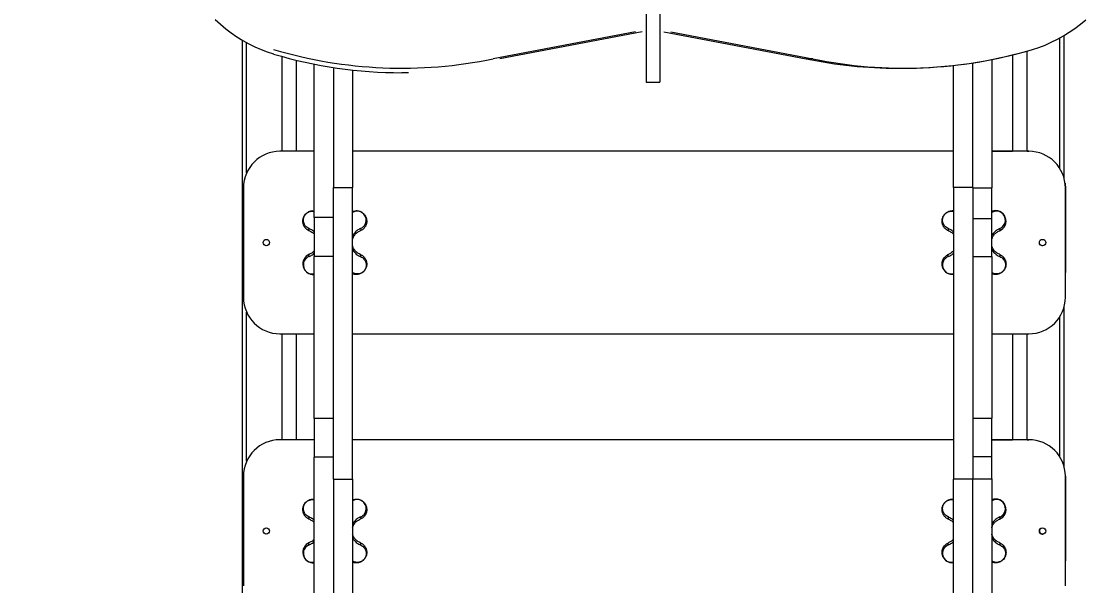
# Model space of a CAD drawing. Header units: millimetres. Extents: x -6400 to 6099, y -5761 to 5444.
# Drawn here: x 1368 to 2533, y 1918 to 2536 of the extents above; entities that cross this region are included whole.
import ezdxf

# ---------------------------------------------------------------- set-up
doc = ezdxf.new("R2010")
doc.units = ezdxf.units.MM
doc.layers.add('DIKOM_РАЗМЕР_ОБЪЕКТА', color=7, linetype='Continuous')
doc.styles.add('style1', font='arial.ttf', dxfattribs={"width": 0.8})
doc.dimstyles.new('1-50', dxfattribs={"dimtxt": 300, "dimasz": 200, "dimexe": 100, "dimexo": 0, "dimgap": 100, "dimtad": 1, "dimdec": 0, "dimtxsty": 'style1', "dimcen": 200, "dimclrd": 7, "dimclre": 7, "dimclrt": 7, "dimadec": 1, "dimazin": 2, "dimtfac": 1, "dimtdec": 0, "dimtmove": 0, "dimatfit": 2, "dimfxl": 0, "dimlwd": 25, "dimlwe": 18, "dimarcsym": 0})

# ---------------------------------------------------------------- blocks, each defined once
blk = doc.blocks.new('*D13')
at = {"layer": 'Defpoints', "color": 0, "transparency": 16777216}
for p in [(2050.4, 3929.7), (-4798.2, -2690.3), (-918.6, -2690.3)]:
    blk.add_point(p, dxfattribs=at)
at = {"layer": 'DIKOM_РАЗМЕР_ОБЪЕКТА', "color": 7, "lineweight": 18, "transparency": 16777216}
for p, q in [((2050.4, 3929.7), (-4898.2, 3929.7)), ((-918.6, -2690.3), (-4898.2, -2690.3))]:
    blk.add_line(p, q, dxfattribs=at)
at = {"layer": 'DIKOM_РАЗМЕР_ОБЪЕКТА', "color": 7, "lineweight": 25, "transparency": 16777216}
blk.add_line((-4798.2, 3729.7), (-4798.2, -2490.3), dxfattribs=at)
at = {"layer": 'DIKOM_РАЗМЕР_ОБЪЕКТА', "color": 7, "transparency": 16777216}
for points in [[(-4831.6, 3729.7), (-4764.9, 3729.7), (-4798.2, 3929.7)], [(-4831.6, -2490.3), (-4764.9, -2490.3), (-4798.2, -2690.3)]]:
    blk.add_solid(points, dxfattribs=at)
at = {"layer": 'DIKOM_РАЗМЕР_ОБЪЕКТА', "color": 7, "transparency": 16777216, "insert": (-5051.4, 1197.8), "char_height": 300, "attachment_point": 5, "rotation": 90, "style": 'style1'}
blk.add_mtext('6600', dxfattribs=at)

msp = doc.modelspace()

# ---------------------------------------------------------------- linework, layer by layer
at = {"color": 7, "linetype": 'Continuous', "lineweight": 15}
for p, q in [((2051.8, 2550.6), (2051.8, 2469.4)), ((2066.8, 2550.6), (2066.8, 2469.4)), ((2040, 2524.5), (1884.2, 2495.2)), ((2047.5, 2524.5), (1891.7, 2495.2)), ((2071.1, 2524.5), (2226.8, 2495.2)), ((2078.6, 2524.5), (2234.3, 2495.2)), ((2504.3, 2517.7), (2504.3, 2375.5)), ((2509.3, 2364.5), (2509.3, 2520.5)), ((1609.3, 2515.6), (1609.3, 1118.8)), ((1614.3, 2370), (1614.3, 2512.7)), ((1652.8, 2497.8), (1652.8, 2393.7)), ((2234.3, 2495.2), (2226.8, 2495.2)), ((2430.3, 2494.3), (2430.3, 2353.7)), ((2452.8, 2499.3), (2452.8, 2393.7)), ((2468.8, 2393.7), (2468.8, 2503.6)), ((1668.8, 2393.7), (1668.8, 2493.6)), ((1688.3, 2321.1), (1688.3, 2489.3)), ((1709.3, 2485.6), (1709.3, 2354.1)), ((1730.3, 2482.8), (1730.3, 2354.1)), ((2327, 2484.8), (2334.5, 2484.8)), ((2388.3, 2354), (2388.3, 2487.8)), ((2409.3, 2354), (2409.3, 2490.6)), ((1784.1, 2479.9), (1791.6, 2479.9)), ((1784.1, 2479.9), (1791.6, 2479.9)), ((2051.8, 2469.4), (2066.8, 2469.4)), ((1688.3, 2393.7), (1650.8, 2393.7)), ((2388.3, 2393.7), (1730.3, 2393.7)), ((2430.3, 2393.7), (2452.8, 2393.7)), ((2470.8, 2393.7), (2430.3, 2393.7)), ((2452.8, 2393.7), (2452.8, 2393.7)), ((2468.8, 2393.7), (2468.8, 2393.7)), ((2468.8, 2393.7), (2470.8, 2393.7)), ((2468.8, 2393.7), (2468.8, 2393.7)), ((1610.8, 2353.7), (1610.8, 2233.7)), ((1709.3, 2354.1), (1730.3, 2354.1)), ((1709.3, 2034.3), (1709.3, 2354.1)), ((1730.3, 2034.3), (1730.3, 2354.1)), ((2409.3, 2354), (2388.3, 2354)), ((2388.3, 2354), (2388.3, 2034.3)), ((2409.3, 2354), (2409.3, 2034.3)), ((2409.3, 2353.7), (2430.3, 2353.7)), ((2430.3, 2320.1), (2430.3, 2353.7)), ((2510.8, 2353.7), (2510.8, 2260.9)), ((2510.8, 2233.7), (2510.8, 2353.7)), ((1687.3, 2328.7), (1688.3, 2328.5)), ((1709.3, 2321.1), (1688.3, 2321.1)), ((1688.3, 2321.1), (1688.3, 2278.5)), ((2409.3, 2320.1), (2430.3, 2320.1)), ((2430.3, 2278.3), (2430.3, 2320.1)), ((1709.3, 2278.5), (1688.3, 2278.5)), ((1688.3, 2101.1), (1688.3, 2278.5)), ((2409.3, 2278.3), (2430.3, 2278.3)), ((2430.3, 2278.3), (2430.3, 2101.2)), ((2388.3, 2258.8), (2387.3, 2258.7)), ((1614.3, 2054), (1614.3, 2217.3)), ((2509.3, 2048.5), (2509.3, 2222.8)), ((2504.3, 2211.8), (2504.3, 2059.5)), ((1650.8, 2193.7), (1688.3, 2193.7)), ((1652.8, 2193.7), (1652.8, 2077.7)), ((1668.8, 2077.7), (1668.8, 2193.7)), ((1730.3, 2193.7), (2388.3, 2193.7)), ((2430.3, 2193.7), (2470.8, 2193.7)), ((2452.8, 2193.7), (2452.8, 2077.7)), ((2468.8, 2077.7), (2468.8, 2193.7)), ((1709.3, 2101.1), (1688.3, 2101.1)), ((1688.3, 2101.1), (1688.3, 2058.7)), ((2409.3, 2101.2), (2430.3, 2101.2)), ((2430.3, 2059.4), (2430.3, 2101.2)), ((1688.3, 2077.7), (1650.8, 2077.7)), ((2388.3, 2077.7), (1730.3, 2077.7)), ((2430.3, 2077.7), (2452.8, 2077.7)), ((2470.8, 2077.7), (2430.3, 2077.7)), ((2452.8, 2077.7), (2452.8, 2077.7)), ((2468.8, 2077.7), (2468.8, 2077.7)), ((2468.8, 2077.7), (2470.8, 2077.7)), ((2468.8, 2077.7), (2468.8, 2077.7)), ((1709.3, 2058.7), (1688.3, 2058.7)), ((1688.3, 1898.9), (1688.3, 2058.7)), ((2409.3, 2059.4), (2430.3, 2059.4)), ((2430.3, 2034.7), (2430.3, 2059.4)), ((1610.8, 2037.7), (1610.8, 1917.7)), ((1709.3, 2034.3), (1730.3, 2034.3)), ((1709.3, 2034.3), (1709.3, 1898.5)), ((1730.3, 2034.3), (1730.3, 1898.5)), ((2409.3, 2034.3), (2388.3, 2034.3)), ((2388.3, 1898.5), (2388.3, 2034.3)), ((2409.3, 2034.7), (2430.3, 2034.7)), ((2409.3, 1898.5), (2409.3, 2034.3)), ((2430.3, 2034.7), (2430.3, 1898.9)), ((2510.8, 2037.7), (2510.8, 1944.9)), ((2510.8, 1917.7), (2510.8, 2037.7)), ((1687.3, 2012.7), (1688.3, 2012.5)), ((2388.3, 1942.8), (2387.3, 1942.7))]:
    msp.add_line(p, q, dxfattribs=at)
at = {"color": 7, "linetype": 'Continuous', "lineweight": 15, "flags": 128}
for points in [[(1579.8, 2538.1), (1585.5, 2532.9), (1591.4, 2528), (1597.4, 2523.4), (1603.6, 2519.1), (1610, 2515.1), (1616.5, 2511.5), (1623.2, 2508.2), (1630, 2505.2), (1636.8, 2502.6), (1643.8, 2500.4)], [(2474.8, 2505.3), (2481.7, 2507.6), (2488.6, 2510.2), (2495.4, 2513.2), (2502, 2516.5), (2508.6, 2520.1), (2514.9, 2524.1), (2521.1, 2528.3), (2527.2, 2532.9), (2533.1, 2537.8)], [(2510.5, 2358.9), (2510.6, 2357.6), (2510.8, 2353.7)], [(1683.1, 2306.5), (1682.8, 2306.6), (1682.7, 2306.8), (1682.5, 2307.1), (1682.4, 2307.4), (1682.4, 2307.8), (1682.4, 2308.2), (1682.5, 2308.6), (1682.7, 2309)], [(1738.9, 2309), (1739.1, 2308.6), (1739.2, 2308.2), (1739.2, 2307.8), (1739.2, 2307.4), (1739.1, 2307.1), (1738.9, 2306.8), (1738.7, 2306.6), (1738.5, 2306.5)], [(2382.7, 2309), (2382.5, 2308.6), (2382.4, 2308.2), (2382.4, 2307.8), (2382.4, 2307.4), (2382.5, 2307.1), (2382.7, 2306.8), (2382.8, 2306.6), (2383.1, 2306.5)], [(2438.9, 2309), (2439.1, 2308.6), (2439.2, 2308.2), (2439.2, 2307.8), (2439.2, 2307.4), (2439.1, 2307.1), (2438.9, 2306.8), (2438.7, 2306.6), (2438.5, 2306.5)], [(2486.2, 2290.2), (2485.8, 2290.2), (2485.2, 2290.2)], [(1682.7, 2278.4), (1682.5, 2278.8), (1682.4, 2279.2), (1682.4, 2279.6), (1682.4, 2279.9), (1682.5, 2280.3), (1682.7, 2280.5), (1682.8, 2280.7), (1683.1, 2280.9)], [(1738.9, 2278.4), (1739.1, 2278.8), (1739.2, 2279.2), (1739.2, 2279.6), (1739.2, 2279.9), (1739.1, 2280.3), (1738.9, 2280.5), (1738.7, 2280.7), (1738.5, 2280.9)], [(2382.7, 2278.4), (2382.5, 2278.8), (2382.4, 2279.2), (2382.4, 2279.6), (2382.4, 2279.9), (2382.5, 2280.3), (2382.7, 2280.5), (2382.8, 2280.7), (2383.1, 2280.9)], [(2438.5, 2280.9), (2438.7, 2280.7), (2438.9, 2280.5), (2439.1, 2280.3), (2439.2, 2279.9), (2439.2, 2279.6), (2439.2, 2279.2), (2439.1, 2278.8), (2438.9, 2278.4)], [(1683.1, 1990.5), (1682.8, 1990.6), (1682.7, 1990.8), (1682.5, 1991.1), (1682.4, 1991.4), (1682.4, 1991.8), (1682.4, 1992.2), (1682.5, 1992.6), (1682.7, 1993)], [(1738.9, 1993), (1739.1, 1992.6), (1739.2, 1992.2), (1739.2, 1991.8), (1739.2, 1991.4), (1739.1, 1991.1), (1738.9, 1990.8), (1738.7, 1990.6), (1738.5, 1990.5)], [(2382.7, 1993), (2382.5, 1992.6), (2382.4, 1992.2), (2382.4, 1991.8), (2382.4, 1991.4), (2382.5, 1991.1), (2382.7, 1990.8), (2382.8, 1990.6), (2383.1, 1990.5)], [(2438.9, 1993), (2439.1, 1992.6), (2439.2, 1992.2), (2439.2, 1991.8), (2439.2, 1991.4), (2439.1, 1991.1), (2438.9, 1990.8), (2438.7, 1990.6), (2438.5, 1990.5)], [(1682.7, 1962.4), (1682.5, 1962.8), (1682.4, 1963.2), (1682.4, 1963.6), (1682.4, 1963.9), (1682.5, 1964.3), (1682.7, 1964.5), (1682.8, 1964.7), (1683.1, 1964.9)], [(1738.9, 1962.4), (1739.1, 1962.8), (1739.2, 1963.2), (1739.2, 1963.6), (1739.2, 1963.9), (1739.1, 1964.3), (1738.9, 1964.5), (1738.7, 1964.7), (1738.5, 1964.9)], [(2382.7, 1962.4), (2382.5, 1962.8), (2382.4, 1963.2), (2382.4, 1963.6), (2382.4, 1963.9), (2382.5, 1964.3), (2382.7, 1964.5), (2382.8, 1964.7), (2383.1, 1964.9)], [(2438.5, 1964.9), (2438.7, 1964.7), (2438.9, 1964.5), (2439.1, 1964.3), (2439.2, 1963.9), (2439.2, 1963.6), (2439.2, 1963.2), (2439.1, 1962.8), (2438.9, 1962.4)]]:
    msp.add_lwpolyline(points, dxfattribs=at)
at = {"color": 7, "linetype": 'Continuous', "lineweight": 15}
for centre in [(1635.8, 2293.7), (2485.8, 2293.7), (1635.8, 1977.7), (2485.8, 1977.7)]:
    msp.add_circle(centre, 3.5, dxfattribs=at)
for centre, radius, start, end in [((1784.1, 2975.1), 490.3, 253.3773, 281.7891), ((1784.4, 2971.8), 492, 253.3994, 269.9711), ((1784.4, 2971.8), 492, 253.3995, 269.9711), ((2327.1, 2974.7), 489.9, 258.1974, 269.9889), ((2334.5, 2975.1), 490.3, 258.2109, 286.6227), ((2334.1, 2977.2), 492.4, 270.0367, 286.5927), ((1650.8, 2353.7), 40, 90, 180), ((2470.8, 2353.7), 40, 0, 90), ((1735.3, 2318.2), 9.89, 291.3883, 120.6172), ((2434.3, 2317.2), 11.5, 291.4745, 110.399), ((2435.3, 2318.2), 9.89, 291.387, 120.6172), ((1687.3, 2270.2), 11.5, 111.4531, 275.0556), ((1686.2, 2269.2), 9.88, 111.3221, 281.9982), ((2386.2, 2269.2), 9.88, 111.322, 281.9983), ((1650.8, 2233.7), 40, 180, 270), ((2470.8, 2233.7), 40, 270, 0), ((1650.8, 2037.7), 40, 90, 180), ((2470.8, 2037.7), 40, 0, 90), ((1735.3, 2002.2), 9.89, 291.3879, 120.6178), ((2434.3, 2001.2), 11.5, 291.4745, 110.399), ((2435.3, 2002.2), 9.89, 291.387, 120.6172), ((2485.8, 1977.7), 3.5, 125.7322, 281.6019), ((1687.3, 1954.2), 11.5, 111.4528, 275.0559), ((1686.2, 1953.2), 9.88, 111.3221, 281.9982), ((2386.2, 1953.2), 9.88, 111.3219, 281.9984)]:
    msp.add_arc(centre, radius, start, end, dxfattribs=at)
for points, knots in [([(1683.1, 2306.5), (1682.7, 2306.6), (1681.9, 2307), (1680.8, 2307.6), (1679.9, 2308.3), (1679.2, 2309), (1678.6, 2309.6), (1678, 2310.4), (1677.5, 2311.1), (1677.1, 2311.9), (1676.7, 2312.7), (1676.4, 2313.6), (1676.1, 2314.6), (1675.9, 2315.6), (1675.8, 2316.8), (1675.8, 2318), (1676, 2319.3), (1676.3, 2320.6), (1676.7, 2321.8), (1677.3, 2322.9), (1678.1, 2324.2), (1679.2, 2325.4), (1680.5, 2326.5), (1681.5, 2327.1), (1682.5, 2327.6), (1683.8, 2328.2), (1685.4, 2328.6), (1686.7, 2328.7), (1687.3, 2328.7)], [0, 0, 0, 0, 0.039053, 0.080671, 0.124892, 0.152367, 0.182317, 0.21475, 0.249668, 0.27592, 0.31222, 0.348769, 0.374423, 0.417526, 0.458454, 0.498576, 0.541747, 0.583538, 0.624038, 0.656595, 0.686723, 0.749348, 0.779959, 0.812236, 0.842269, 0.875051, 0.937761, 1, 1, 1, 1]), ([(1682.7, 2309), (1681.9, 2309.3), (1680.4, 2310), (1678.8, 2311.6), (1677.5, 2313.5), (1676.7, 2315.5), (1676.3, 2317.7), (1676.4, 2319.7), (1676.9, 2321.4), (1677.3, 2322.5), (1677.8, 2323.3), (1678.4, 2324.2), (1679.3, 2325.3), (1680.5, 2326.3), (1681.9, 2327.1), (1683.2, 2327.6), (1684.8, 2328.1), (1686.6, 2328.2), (1687.8, 2327.9), (1688.3, 2327.8)], [0, 0, 0, 0, 0.085407, 0.170993, 0.256218, 0.341682, 0.426499, 0.512137, 0.558008, 0.597804, 0.621499, 0.643438, 0.683802, 0.726724, 0.769686, 0.812551, 0.855532, 0.940818, 1, 1, 1, 1]), ([(1730.3, 2328), (1730.4, 2328), (1730.5, 2328.1), (1730.7, 2328.1), (1730.9, 2328.2), (1732, 2328.5), (1733.2, 2328.6), (1734.3, 2328.7)], [0, 0, 0, 0, 0.05412, 0.136936, 0.162564, 0.177679, 1, 1, 1, 1]), ([(1734.3, 2328.7), (1734.7, 2328.7), (1735.6, 2328.6), (1736.9, 2328.4), (1738.1, 2328.1), (1739.1, 2327.6), (1740.5, 2326.9), (1741.8, 2326), (1742.9, 2324.8), (1743.7, 2323.9), (1744.3, 2322.9), (1744.9, 2321.8), (1745.3, 2320.6), (1745.6, 2319.3), (1745.8, 2318.1), (1745.8, 2317.1), (1745.8, 2316.2), (1745.7, 2315.3), (1745.5, 2314.5), (1745.2, 2313.6), (1744.9, 2312.7), (1744.5, 2311.9), (1744, 2311), (1743.4, 2310.1), (1742.6, 2309.2), (1741.6, 2308.2), (1740.3, 2307.3), (1739.1, 2306.7), (1738.5, 2306.5)], [0, 0, 0, 0, 0.043165, 0.084955, 0.125496, 0.158051, 0.187894, 0.250623, 0.281736, 0.313558, 0.343768, 0.37643, 0.41686, 0.458556, 0.501589, 0.531079, 0.563766, 0.592891, 0.626374, 0.652483, 0.688432, 0.724585, 0.750276, 0.796294, 0.837893, 0.875077, 0.940448, 1, 1, 1, 1]), ([(2383.1, 2306.5), (2382.7, 2306.7), (2381.8, 2307.1), (2380.6, 2307.8), (2379.5, 2308.7), (2378.6, 2309.6), (2377.8, 2310.7), (2377.1, 2311.8), (2376.6, 2313), (2376.1, 2314.3), (2375.9, 2315.5), (2375.8, 2316.9), (2375.8, 2318.2), (2376, 2319.7), (2376.4, 2321.1), (2377.1, 2322.5), (2378, 2324), (2379.1, 2325.4), (2380.3, 2326.3), (2381.2, 2327), (2382.2, 2327.5), (2383.4, 2328), (2384.8, 2328.4), (2386, 2328.6), (2387.1, 2328.7), (2387.8, 2328.7), (2388.2, 2328.6), (2388.3, 2328.6)], [0, 0, 0, 0, 0.042957, 0.08886, 0.131428, 0.177905, 0.218328, 0.266491, 0.311085, 0.355325, 0.403545, 0.44341, 0.491165, 0.532596, 0.580125, 0.621682, 0.666371, 0.711118, 0.755825, 0.777601, 0.800568, 0.842206, 0.88984, 0.925065, 0.959952, 0.99368, 1, 1, 1, 1]), ([(2382.7, 2309), (2381.9, 2309.3), (2380.4, 2310.1), (2378.8, 2311.6), (2377.5, 2313.5), (2376.7, 2315.5), (2376.3, 2317.7), (2376.4, 2319.7), (2376.9, 2321.4), (2377.3, 2322.5), (2377.8, 2323.3), (2378.4, 2324.2), (2379.3, 2325.3), (2380.5, 2326.3), (2381.9, 2327.1), (2383.2, 2327.6), (2384.8, 2328.1), (2386.6, 2328.2), (2387.8, 2328), (2388.3, 2327.8)], [0, 0, 0, 0, 0.085407, 0.170994, 0.256217, 0.341682, 0.426499, 0.512139, 0.558008, 0.597805, 0.621498, 0.643435, 0.683802, 0.726726, 0.769685, 0.812549, 0.85553, 0.940816, 1, 1, 1, 1]), ([(1688.3, 2305.2), (1688.3, 2305.3), (1687.7, 2305.9), (1686.4, 2306.9), (1684.6, 2308.1), (1683.3, 2308.7), (1682.7, 2309)], [0, 0, 0, 0, 0.022428, 0.348054, 0.668628, 1, 1, 1, 1]), ([(1738.9, 2309), (1737.7, 2308.4), (1735.8, 2307.5), (1733.4, 2305.5), (1731.8, 2303.6), (1730.8, 2302.1), (1730.4, 2301.2), (1730.3, 2301)], [0, 0, 0, 0, 0.383644, 0.579786, 0.770154, 0.963555, 1, 1, 1, 1]), ([(2388.3, 2305.2), (2388.3, 2305.3), (2387.7, 2305.9), (2386.4, 2306.9), (2384.6, 2308.1), (2383.3, 2308.7), (2382.7, 2309)], [0, 0, 0, 0, 0.022437, 0.348063, 0.668637, 1, 1, 1, 1]), ([(2438.9, 2309), (2437.7, 2308.4), (2435.8, 2307.5), (2433.4, 2305.5), (2431.8, 2303.6), (2430.8, 2302.1), (2430.4, 2301.2), (2430.3, 2301)], [0, 0, 0, 0, 0.383641, 0.579791, 0.770162, 0.963565, 1, 1, 1, 1]), ([(1683.1, 2306.5), (1684.2, 2306), (1685.6, 2305.3), (1687.3, 2303.9), (1687.9, 2303.3), (1688.3, 2302.9), (1688.3, 2302.8)], [0, 0, 0, 0, 0.604351, 0.790908, 0.970481, 1, 1, 1, 1]), ([(1730.3, 2297.3), (1730.4, 2297.7), (1730.6, 2298.5), (1731.1, 2299.7), (1731.8, 2300.9), (1733.1, 2302.8), (1735.4, 2305), (1737.4, 2306), (1738.5, 2306.5)], [0, 0, 0, 0, 0.069063, 0.169425, 0.273164, 0.380868, 0.672498, 1, 1, 1, 1]), ([(2383.1, 2306.5), (2384.2, 2306), (2385.6, 2305.3), (2387.3, 2303.9), (2387.9, 2303.3), (2388.3, 2302.9), (2388.3, 2302.8)], [0, 0, 0, 0, 0.60436, 0.790909, 0.970483, 1, 1, 1, 1]), ([(2430.3, 2297.3), (2430.4, 2297.7), (2430.6, 2298.5), (2431.1, 2299.7), (2431.8, 2300.9), (2433.1, 2302.8), (2435.4, 2305), (2437.4, 2306), (2438.5, 2306.5)], [0, 0, 0, 0, 0.069061, 0.169424, 0.273163, 0.380867, 0.672499, 1, 1, 1, 1]), ([(1688.3, 2284.6), (1687.6, 2283.9), (1686, 2282.2), (1684.2, 2281.4), (1683.1, 2280.9)], [0, 0, 0, 0, 0.404027, 1, 1, 1, 1]), ([(1738.5, 2280.9), (1737.4, 2281.4), (1736, 2282.1), (1734.3, 2283.5), (1733.4, 2284.3), (1732.4, 2285.5), (1731.4, 2287.1), (1730.6, 2288.7), (1730.4, 2289.8), (1730.3, 2290.2)], [0, 0, 0, 0, 0.326286, 0.427012, 0.523959, 0.617388, 0.775901, 0.926246, 1, 1, 1, 1]), ([(1730.3, 2286.3), (1730.3, 2286.2), (1730.7, 2285.3), (1731.8, 2283.8), (1733.4, 2281.9), (1735.1, 2280.4), (1737, 2279.2), (1738.3, 2278.7), (1738.9, 2278.4)], [0, 0, 0, 0, 0.029356, 0.223184, 0.417403, 0.61146, 0.802513, 1, 1, 1, 1]), ([(2388.3, 2284.7), (2387.6, 2283.9), (2386, 2282.2), (2384.2, 2281.4), (2383.1, 2280.9)], [0, 0, 0, 0, 0.404038, 1, 1, 1, 1]), ([(2438.5, 2280.9), (2437.4, 2281.4), (2436, 2282.1), (2434.3, 2283.5), (2433.4, 2284.3), (2432.4, 2285.5), (2431.4, 2287.1), (2430.6, 2288.7), (2430.4, 2289.8), (2430.3, 2290.2)], [0, 0, 0, 0, 0.326279, 0.427006, 0.523957, 0.617383, 0.775902, 0.92624, 1, 1, 1, 1]), ([(2430.3, 2286.3), (2430.3, 2286.2), (2430.7, 2285.3), (2431.8, 2283.8), (2433.4, 2281.9), (2435.1, 2280.5), (2437, 2279.2), (2438.3, 2278.7), (2438.9, 2278.4)], [0, 0, 0, 0, 0.029353, 0.223177, 0.417398, 0.611463, 0.802517, 1, 1, 1, 1]), ([(1682.7, 2278.4), (1683.9, 2279), (1685.8, 2279.9), (1687.7, 2281.4), (1688.3, 2282.1), (1688.3, 2282.1)], [0, 0, 0, 0, 0.644399, 0.973875, 1, 1, 1, 1]), ([(1738.5, 2280.9), (1738.9, 2280.7), (1739.8, 2280.3), (1741, 2279.6), (1742.1, 2278.7), (1743, 2277.8), (1743.8, 2276.7), (1744.5, 2275.6), (1745, 2274.4), (1745.4, 2273.1), (1745.7, 2271.8), (1745.8, 2270.5), (1745.8, 2269.1), (1745.6, 2267.7), (1745.2, 2266.3), (1744.5, 2264.8), (1743.6, 2263.4), (1742.5, 2262), (1741.3, 2261), (1740.4, 2260.4), (1739.4, 2259.9), (1738.2, 2259.3), (1736.8, 2258.9), (1735.6, 2258.7), (1734.5, 2258.7), (1733.5, 2258.7), (1732.4, 2258.8), (1731.3, 2259), (1730.6, 2259.3), (1730.3, 2259.4)], [0, 0, 0, 0, 0.038895, 0.080456, 0.118998, 0.161079, 0.19768, 0.241286, 0.281663, 0.321719, 0.365377, 0.401472, 0.44471, 0.482225, 0.525258, 0.562885, 0.603348, 0.643863, 0.684342, 0.704058, 0.724853, 0.762553, 0.805684, 0.837575, 0.869165, 0.899701, 0.930693, 0.966632, 1, 1, 1, 1]), ([(1738.9, 2278.4), (1739.7, 2278), (1741.2, 2277.3), (1742.8, 2275.7), (1744.1, 2273.9), (1744.9, 2271.9), (1745.3, 2269.7), (1745.2, 2267.7), (1744.7, 2266), (1744.3, 2264.9), (1743.8, 2264), (1743.2, 2263.2), (1742.3, 2262.1), (1741, 2261), (1739.7, 2260.2), (1738.4, 2259.7), (1736.8, 2259.3), (1734.8, 2259.2), (1732.6, 2259.6), (1731.1, 2260.1), (1730.4, 2260.6), (1730.3, 2260.7)], [0, 0, 0, 0, 0.075886, 0.15193, 0.227655, 0.303591, 0.378953, 0.455044, 0.495802, 0.531161, 0.552215, 0.571706, 0.607573, 0.645712, 0.683882, 0.721967, 0.760159, 0.835936, 0.911983, 0.987441, 1, 1, 1, 1]), ([(2387.3, 2258.7), (2386.9, 2258.7), (2386, 2258.7), (2384.7, 2258.9), (2383.5, 2259.3), (2382.5, 2259.7), (2381.1, 2260.4), (2379.8, 2261.4), (2378.7, 2262.5), (2377.9, 2263.5), (2377.3, 2264.5), (2376.7, 2265.6), (2376.3, 2266.8), (2376, 2268.1), (2375.8, 2269.2), (2375.8, 2270.3), (2375.8, 2271.2), (2375.9, 2272.1), (2376.1, 2272.9), (2376.4, 2273.8), (2376.7, 2274.6), (2377.1, 2275.5), (2377.6, 2276.4), (2378.2, 2277.3), (2379, 2278.2), (2380, 2279.1), (2381.3, 2280.1), (2382.5, 2280.6), (2383.1, 2280.9)], [0, 0, 0, 0, 0.04316, 0.084953, 0.125494, 0.158049, 0.187892, 0.250623, 0.281735, 0.313559, 0.34377, 0.37643, 0.416859, 0.458555, 0.50159, 0.531078, 0.563765, 0.592891, 0.626373, 0.652482, 0.688432, 0.724584, 0.750276, 0.796294, 0.837891, 0.875077, 0.940448, 1, 1, 1, 1]), ([(2382.7, 2278.4), (2383.9, 2279), (2385.8, 2279.9), (2387.7, 2281.4), (2388.3, 2282.1), (2388.3, 2282.1)], [0, 0, 0, 0, 0.644391, 0.973875, 1, 1, 1, 1]), ([(2438.9, 2278.4), (2439.7, 2278), (2441.2, 2277.3), (2442.8, 2275.7), (2444.1, 2273.9), (2444.9, 2271.9), (2445.3, 2269.7), (2445.2, 2267.7), (2444.7, 2266), (2444.3, 2264.9), (2443.8, 2264), (2443.2, 2263.2), (2442.3, 2262.1), (2441, 2261), (2439.7, 2260.3), (2438.4, 2259.7), (2436.8, 2259.3), (2434.8, 2259.2), (2432.6, 2259.6), (2431.1, 2260.1), (2430.4, 2260.6), (2430.3, 2260.7)], [0, 0, 0, 0, 0.075885, 0.151931, 0.227656, 0.303591, 0.378953, 0.455046, 0.495804, 0.531163, 0.552218, 0.571708, 0.607574, 0.645714, 0.683882, 0.721969, 0.76016, 0.835938, 0.911985, 0.987442, 1, 1, 1, 1]), ([(2438.5, 2280.9), (2438.9, 2280.7), (2439.7, 2280.4), (2440.8, 2279.7), (2441.7, 2279), (2442.4, 2278.4), (2443, 2277.7), (2443.6, 2277), (2444.1, 2276.3), (2444.5, 2275.5), (2444.9, 2274.6), (2445.2, 2273.8), (2445.5, 2272.8), (2445.7, 2271.8), (2445.8, 2270.6), (2445.8, 2269.3), (2445.6, 2268.1), (2445.3, 2266.8), (2444.9, 2265.6), (2444.3, 2264.5), (2443.5, 2263.2), (2442.4, 2261.9), (2441.1, 2260.9), (2440.1, 2260.3), (2439.1, 2259.7), (2437.8, 2259.2), (2436.2, 2258.8), (2434.9, 2258.7), (2434.3, 2258.7)], [0, 0, 0, 0, 0.039055, 0.080673, 0.124894, 0.152369, 0.182318, 0.214752, 0.24967, 0.275922, 0.312222, 0.34877, 0.374425, 0.417527, 0.458456, 0.498577, 0.541746, 0.58354, 0.624039, 0.656596, 0.686726, 0.749347, 0.779959, 0.812236, 0.842271, 0.875052, 0.937761, 1, 1, 1, 1]), ([(2434.3, 2258.7), (2433.2, 2258.8), (2432, 2258.9), (2430.7, 2259.3), (2430.5, 2259.4), (2430.3, 2259.5)], [0, 0, 0, 0, 0.82445, 0.868296, 1, 1, 1, 1]), ([(1683.1, 1990.5), (1682.7, 1990.6), (1681.9, 1991), (1680.8, 1991.6), (1679.9, 1992.3), (1679.2, 1993), (1678.6, 1993.6), (1678, 1994.4), (1677.5, 1995.1), (1677.1, 1995.9), (1676.7, 1996.7), (1676.4, 1997.6), (1676.1, 1998.6), (1675.9, 1999.6), (1675.8, 2000.8), (1675.8, 2002), (1676, 2003.3), (1676.3, 2004.6), (1676.7, 2005.8), (1677.3, 2006.9), (1678.1, 2008.2), (1679.2, 2009.4), (1680.5, 2010.5), (1681.5, 2011.1), (1682.5, 2011.6), (1683.8, 2012.2), (1685.4, 2012.6), (1686.7, 2012.7), (1687.3, 2012.7)], [0, 0, 0, 0, 0.039053, 0.080671, 0.124892, 0.152367, 0.182317, 0.21475, 0.249668, 0.27592, 0.31222, 0.348769, 0.374423, 0.417526, 0.458455, 0.498577, 0.541745, 0.583539, 0.624038, 0.656596, 0.686724, 0.749349, 0.779959, 0.812236, 0.842268, 0.875051, 0.937761, 1, 1, 1, 1]), ([(1682.7, 1993), (1681.9, 1993.3), (1680.4, 1994), (1678.8, 1995.6), (1677.5, 1997.5), (1676.7, 1999.5), (1676.3, 2001.7), (1676.4, 2003.7), (1676.9, 2005.4), (1677.3, 2006.5), (1677.8, 2007.3), (1678.4, 2008.2), (1679.3, 2009.3), (1680.5, 2010.3), (1681.9, 2011.1), (1683.2, 2011.6), (1684.8, 2012.1), (1686.6, 2012.2), (1687.8, 2011.9), (1688.3, 2011.8)], [0, 0, 0, 0, 0.085406, 0.170993, 0.256218, 0.341682, 0.4265, 0.512138, 0.558009, 0.597805, 0.621499, 0.643438, 0.683802, 0.726725, 0.769686, 0.81255, 0.855532, 0.940818, 1, 1, 1, 1]), ([(1730.3, 2012), (1730.4, 2012), (1730.5, 2012.1), (1730.7, 2012.1), (1730.9, 2012.2), (1732, 2012.5), (1733.2, 2012.6), (1734.3, 2012.7)], [0, 0, 0, 0, 0.05412, 0.136936, 0.162564, 0.177679, 1, 1, 1, 1]), ([(1734.3, 2012.7), (1734.7, 2012.7), (1735.6, 2012.6), (1736.9, 2012.4), (1738.1, 2012.1), (1739.1, 2011.6), (1740.5, 2010.9), (1741.8, 2010), (1742.9, 2008.8), (1743.7, 2007.9), (1744.3, 2006.9), (1744.9, 2005.8), (1745.3, 2004.6), (1745.6, 2003.3), (1745.8, 2002.1), (1745.8, 2001.1), (1745.8, 2000.2), (1745.7, 1999.3), (1745.5, 1998.5), (1745.2, 1997.6), (1744.9, 1996.7), (1744.5, 1995.9), (1744, 1995), (1743.4, 1994.1), (1742.6, 1993.2), (1741.6, 1992.2), (1740.3, 1991.3), (1739.1, 1990.7), (1738.5, 1990.5)], [0, 0, 0, 0, 0.043165, 0.084955, 0.125496, 0.158051, 0.187894, 0.250625, 0.281738, 0.31356, 0.34377, 0.37643, 0.41686, 0.458555, 0.501591, 0.531079, 0.563766, 0.592891, 0.626373, 0.652482, 0.688432, 0.724585, 0.750276, 0.796294, 0.837893, 0.875077, 0.940448, 1, 1, 1, 1]), ([(2383.1, 1990.5), (2382.7, 1990.7), (2381.8, 1991.1), (2380.6, 1991.8), (2379.5, 1992.7), (2378.6, 1993.6), (2377.8, 1994.7), (2377.1, 1995.8), (2376.6, 1997), (2376.1, 1998.3), (2375.9, 1999.5), (2375.8, 2000.9), (2375.8, 2002.2), (2376, 2003.7), (2376.4, 2005.1), (2377.1, 2006.5), (2378, 2008), (2379.1, 2009.4), (2380.3, 2010.3), (2381.2, 2011), (2382.2, 2011.5), (2383.4, 2012), (2384.8, 2012.4), (2386, 2012.6), (2387.1, 2012.7), (2387.8, 2012.7), (2388.2, 2012.6), (2388.3, 2012.6)], [0, 0, 0, 0, 0.042957, 0.08886, 0.131428, 0.177905, 0.218328, 0.266491, 0.311085, 0.355325, 0.403543, 0.44341, 0.491163, 0.532596, 0.580125, 0.621682, 0.666371, 0.711118, 0.755825, 0.777601, 0.800568, 0.842206, 0.88984, 0.925065, 0.959952, 0.99368, 1, 1, 1, 1]), ([(2382.7, 1993), (2381.9, 1993.3), (2380.4, 1994.1), (2378.8, 1995.6), (2377.5, 1997.5), (2376.7, 1999.5), (2376.3, 2001.7), (2376.4, 2003.7), (2376.9, 2005.4), (2377.3, 2006.5), (2377.8, 2007.3), (2378.4, 2008.2), (2379.3, 2009.3), (2380.5, 2010.3), (2381.9, 2011.1), (2383.2, 2011.6), (2384.8, 2012.1), (2386.6, 2012.2), (2387.8, 2012), (2388.3, 2011.8)], [0, 0, 0, 0, 0.085407, 0.170992, 0.256217, 0.341682, 0.426499, 0.512137, 0.558008, 0.597805, 0.621498, 0.643435, 0.683802, 0.726726, 0.769685, 0.812549, 0.855531, 0.940816, 1, 1, 1, 1]), ([(1688.3, 1989.2), (1688.3, 1989.3), (1687.7, 1989.9), (1686.4, 1990.9), (1684.6, 1992.1), (1683.3, 1992.7), (1682.7, 1993)], [0, 0, 0, 0, 0.022428, 0.348054, 0.668628, 1, 1, 1, 1]), ([(1683.1, 1990.5), (1684.2, 1990), (1685.6, 1989.3), (1687.3, 1987.9), (1687.9, 1987.3), (1688.3, 1986.9), (1688.3, 1986.8)], [0, 0, 0, 0, 0.604351, 0.790908, 0.970481, 1, 1, 1, 1]), ([(1738.9, 1993), (1737.7, 1992.4), (1735.8, 1991.5), (1733.4, 1989.5), (1731.8, 1987.6), (1730.8, 1986.1), (1730.4, 1985.2), (1730.3, 1985)], [0, 0, 0, 0, 0.383645, 0.579792, 0.770155, 0.963562, 1, 1, 1, 1]), ([(1730.3, 1981.3), (1730.4, 1981.7), (1730.6, 1982.5), (1731.1, 1983.7), (1731.8, 1984.9), (1733.1, 1986.8), (1735.4, 1989), (1737.4, 1990), (1738.5, 1990.5)], [0, 0, 0, 0, 0.06907, 0.169431, 0.27317, 0.380872, 0.672501, 1, 1, 1, 1]), ([(2388.3, 1989.2), (2388.3, 1989.3), (2387.7, 1989.9), (2386.4, 1990.9), (2384.6, 1992.1), (2383.3, 1992.7), (2382.7, 1993)], [0, 0, 0, 0, 0.022437, 0.348063, 0.668637, 1, 1, 1, 1]), ([(2383.1, 1990.5), (2384.2, 1990), (2385.6, 1989.3), (2387.3, 1987.9), (2387.9, 1987.3), (2388.3, 1986.9), (2388.3, 1986.8)], [0, 0, 0, 0, 0.604354, 0.790901, 0.970473, 1, 1, 1, 1]), ([(2438.9, 1993), (2437.7, 1992.4), (2435.8, 1991.5), (2433.4, 1989.5), (2431.8, 1987.6), (2430.8, 1986.1), (2430.4, 1985.2), (2430.3, 1985)], [0, 0, 0, 0, 0.383638, 0.579786, 0.770156, 0.963558, 1, 1, 1, 1]), ([(2430.3, 1981.3), (2430.4, 1981.7), (2430.6, 1982.5), (2431.1, 1983.7), (2431.8, 1984.9), (2433.1, 1986.8), (2435.4, 1989), (2437.4, 1990), (2438.5, 1990.5)], [0, 0, 0, 0, 0.069061, 0.169424, 0.273163, 0.380867, 0.672499, 1, 1, 1, 1]), ([(1738.5, 1964.9), (1737.4, 1965.4), (1736, 1966.1), (1734.3, 1967.5), (1733.4, 1968.3), (1732.4, 1969.5), (1731.4, 1971.1), (1730.6, 1972.7), (1730.4, 1973.8), (1730.3, 1974.2)], [0, 0, 0, 0, 0.326286, 0.427012, 0.523959, 0.617388, 0.775901, 0.926246, 1, 1, 1, 1]), ([(1730.3, 1970.3), (1730.3, 1970.2), (1730.7, 1969.3), (1731.8, 1967.8), (1733.4, 1965.9), (1735.1, 1964.4), (1737, 1963.2), (1738.3, 1962.7), (1738.9, 1962.4)], [0, 0, 0, 0, 0.029356, 0.223184, 0.417403, 0.61146, 0.802513, 1, 1, 1, 1]), ([(2438.5, 1964.9), (2437.4, 1965.4), (2436, 1966.1), (2434.3, 1967.5), (2433.4, 1968.3), (2432.4, 1969.5), (2431.4, 1971.1), (2430.6, 1972.7), (2430.4, 1973.8), (2430.3, 1974.2)], [0, 0, 0, 0, 0.326279, 0.427006, 0.523957, 0.617383, 0.775902, 0.92624, 1, 1, 1, 1]), ([(2430.3, 1970.3), (2430.3, 1970.2), (2430.7, 1969.3), (2431.8, 1967.8), (2433.4, 1965.9), (2435.1, 1964.5), (2437, 1963.2), (2438.3, 1962.7), (2438.9, 1962.4)], [0, 0, 0, 0, 0.029353, 0.223183, 0.417398, 0.611463, 0.802517, 1, 1, 1, 1]), ([(1682.7, 1962.4), (1683.9, 1963), (1685.8, 1963.9), (1687.7, 1965.4), (1688.3, 1966.1), (1688.3, 1966.1)], [0, 0, 0, 0, 0.644399, 0.973875, 1, 1, 1, 1]), ([(1688.3, 1968.6), (1687.6, 1967.9), (1686, 1966.2), (1684.2, 1965.4), (1683.1, 1964.9)], [0, 0, 0, 0, 0.404027, 1, 1, 1, 1]), ([(1738.5, 1964.9), (1738.9, 1964.7), (1739.8, 1964.3), (1741, 1963.6), (1742.1, 1962.7), (1743, 1961.8), (1743.8, 1960.7), (1744.5, 1959.6), (1745, 1958.4), (1745.4, 1957.1), (1745.7, 1955.8), (1745.8, 1954.5), (1745.8, 1953.1), (1745.6, 1951.7), (1745.2, 1950.3), (1744.5, 1948.8), (1743.6, 1947.4), (1742.5, 1946), (1741.3, 1945), (1740.4, 1944.4), (1739.4, 1943.9), (1738.2, 1943.3), (1736.8, 1942.9), (1735.6, 1942.7), (1734.5, 1942.7), (1733.5, 1942.7), (1732.4, 1942.8), (1731.3, 1943), (1730.6, 1943.3), (1730.3, 1943.4)], [0, 0, 0, 0, 0.038895, 0.080456, 0.118998, 0.161079, 0.19768, 0.241286, 0.281663, 0.321719, 0.365377, 0.401474, 0.444713, 0.482225, 0.525258, 0.562885, 0.603348, 0.643863, 0.684342, 0.704058, 0.724853, 0.762553, 0.805684, 0.837575, 0.869165, 0.899701, 0.930693, 0.966632, 1, 1, 1, 1]), ([(1738.9, 1962.4), (1739.7, 1962), (1741.2, 1961.3), (1742.8, 1959.7), (1744.1, 1957.9), (1744.9, 1955.9), (1745.3, 1953.7), (1745.2, 1951.7), (1744.7, 1950), (1744.3, 1948.9), (1743.8, 1948), (1743.2, 1947.2), (1742.3, 1946.1), (1741, 1945), (1739.7, 1944.2), (1738.4, 1943.7), (1736.8, 1943.3), (1734.8, 1943.2), (1732.6, 1943.6), (1731.1, 1944.1), (1730.4, 1944.6), (1730.3, 1944.7)], [0, 0, 0, 0, 0.075886, 0.151932, 0.227655, 0.303591, 0.378953, 0.455046, 0.495802, 0.531162, 0.552214, 0.571706, 0.607572, 0.645711, 0.683881, 0.721967, 0.760159, 0.835935, 0.911983, 0.987441, 1, 1, 1, 1]), ([(2387.3, 1942.7), (2386.9, 1942.7), (2386, 1942.7), (2384.7, 1942.9), (2383.5, 1943.3), (2382.5, 1943.7), (2381.1, 1944.4), (2379.8, 1945.4), (2378.7, 1946.5), (2377.9, 1947.5), (2377.3, 1948.5), (2376.7, 1949.6), (2376.3, 1950.8), (2376, 1952.1), (2375.8, 1953.2), (2375.8, 1954.3), (2375.8, 1955.2), (2375.9, 1956.1), (2376.1, 1956.9), (2376.4, 1957.8), (2376.7, 1958.6), (2377.1, 1959.5), (2377.6, 1960.4), (2378.2, 1961.3), (2379, 1962.2), (2380, 1963.1), (2381.3, 1964.1), (2382.5, 1964.6), (2383.1, 1964.9)], [0, 0, 0, 0, 0.04316, 0.084953, 0.125494, 0.158049, 0.187892, 0.250621, 0.281733, 0.313557, 0.343768, 0.37643, 0.416859, 0.458555, 0.501588, 0.531078, 0.563766, 0.592891, 0.626373, 0.652482, 0.688432, 0.724584, 0.750276, 0.796294, 0.837891, 0.875077, 0.940448, 1, 1, 1, 1]), ([(2382.7, 1962.4), (2383.9, 1963), (2385.8, 1963.9), (2387.7, 1965.4), (2388.3, 1966.1), (2388.3, 1966.1)], [0, 0, 0, 0, 0.64439, 0.973866, 1, 1, 1, 1]), ([(2388.3, 1968.7), (2387.6, 1967.9), (2386, 1966.2), (2384.2, 1965.4), (2383.1, 1964.9)], [0, 0, 0, 0, 0.404038, 1, 1, 1, 1]), ([(2438.9, 1962.4), (2439.7, 1962), (2441.2, 1961.3), (2442.8, 1959.7), (2444.1, 1957.9), (2444.9, 1955.9), (2445.3, 1953.7), (2445.2, 1951.7), (2444.7, 1950), (2444.3, 1948.9), (2443.8, 1948), (2443.2, 1947.2), (2442.3, 1946.1), (2441, 1945), (2439.7, 1944.3), (2438.4, 1943.7), (2436.8, 1943.3), (2434.8, 1943.2), (2432.6, 1943.6), (2431.1, 1944.1), (2430.4, 1944.6), (2430.3, 1944.7)], [0, 0, 0, 0, 0.075885, 0.151931, 0.227657, 0.303593, 0.378955, 0.455046, 0.495804, 0.531164, 0.552218, 0.571708, 0.607575, 0.645714, 0.683882, 0.721971, 0.76016, 0.835939, 0.911986, 0.987443, 1, 1, 1, 1]), ([(2438.5, 1964.9), (2438.9, 1964.7), (2439.7, 1964.4), (2440.8, 1963.7), (2441.7, 1963), (2442.4, 1962.4), (2443, 1961.7), (2443.6, 1961), (2444.1, 1960.3), (2444.5, 1959.5), (2444.9, 1958.6), (2445.2, 1957.8), (2445.5, 1956.8), (2445.7, 1955.8), (2445.8, 1954.6), (2445.8, 1953.3), (2445.6, 1952.1), (2445.3, 1950.8), (2444.9, 1949.6), (2444.3, 1948.5), (2443.5, 1947.2), (2442.4, 1945.9), (2441.1, 1944.9), (2440.1, 1944.3), (2439.1, 1943.7), (2437.8, 1943.2), (2436.2, 1942.8), (2434.9, 1942.7), (2434.3, 1942.7)], [0, 0, 0, 0, 0.039055, 0.080673, 0.124894, 0.152369, 0.182318, 0.214752, 0.24967, 0.275922, 0.312222, 0.34877, 0.374425, 0.417527, 0.458455, 0.498577, 0.541748, 0.583539, 0.624039, 0.656596, 0.686726, 0.749347, 0.779959, 0.812236, 0.842272, 0.875052, 0.937761, 1, 1, 1, 1]), ([(2434.3, 1942.7), (2433.2, 1942.8), (2432, 1942.9), (2430.7, 1943.3), (2430.5, 1943.4), (2430.3, 1943.5)], [0, 0, 0, 0, 0.82445, 0.868296, 1, 1, 1, 1])]:
    msp.add_open_spline(points, degree=3, knots=knots, dxfattribs=at)

# ---------------------------------------------------------------- dimensions: what is measured, and where the dimension line sits
at = {"layer": 'DIKOM_РАЗМЕР_ОБЪЕКТА'}
dim = msp.add_linear_dim(base=(-4798.2, -2690.3), p1=(2050.4, 3929.7), p2=(-918.6, -2690.3), angle=90, text='6600', dimstyle='1-50', dxfattribs=at)
dim.commit()
dim.dimension.update_dxf_attribs({"geometry": '*D13', "text_midpoint": (-4798.2, 1197.8), "dimtype": 160})

doc.saveas('drawing.dxf')
